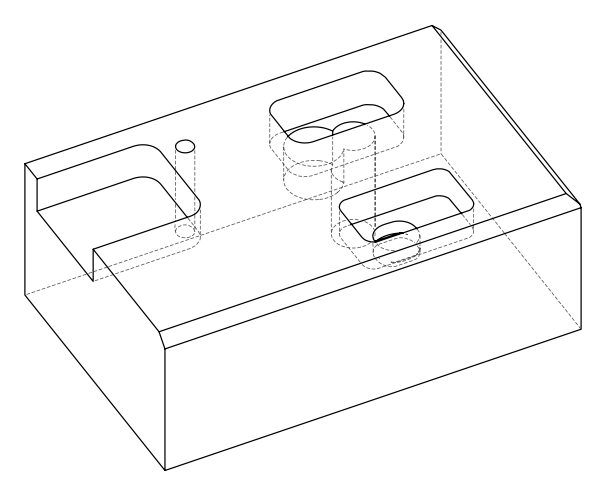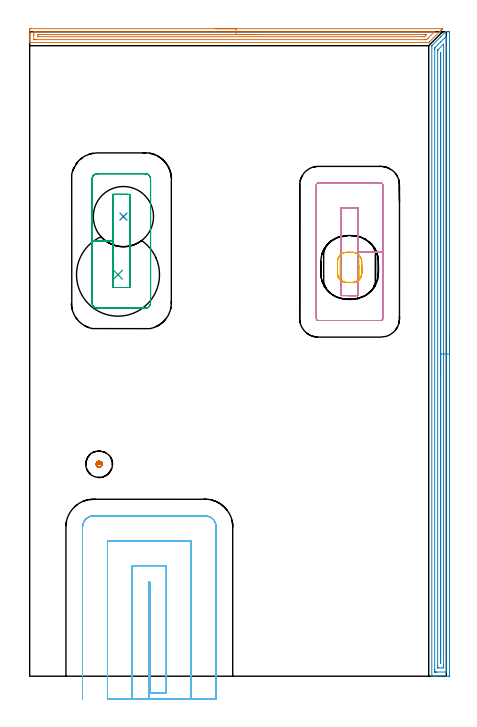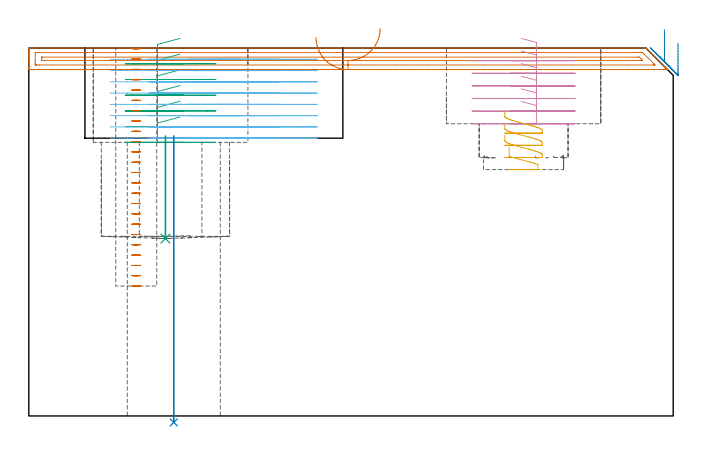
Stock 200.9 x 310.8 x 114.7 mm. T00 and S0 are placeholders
(PLAN: 9 operations, 5 tool changes, 40.1 min)
(1 AREA_MILL | FG_CHAMFER_SURFACE | UGT0205_001 | 4.88 min | 4511 mm3)
(2 AREA_MILL_1 | FG_CHAMFER_SURFACE_1 | UGT0205_001 | 10 min | 11088 mm3)
(3 MILL_RECTANGULAR_POCKET | POCKET_RECTANGULAR_STRAIGHT | UGT0201_136 | Follow Part, ap 5, ae 75% | 4.34 min | 116331 mm3)
(4 MILL_RECTANGULAR_POCKET_1 | POCKET_RECTANGULAR_STRAIGHT_1 | UGT0201_008 | Follow Part, ap 4, ae 75% | 4.37 min | 91791 mm3)
(5 MILL_RECTANGULAR_POCKET_2 | POCKET_RECTANGULAR_STRAIGHT_2 | UGT0201_008 | Follow Part, ap 4, ae 75% | 0.79 min | 10039 mm3)
(6 MILL_SLOT | SLOT_PARTIAL_RECTANGULAR | UGT0201_008 | Follow Part, ap 4, ae 75% | 13.93 min | 190585 mm3)
(7 MILL_BLIND_HOLE_FROM_SOLID_MATERIAL | STEP1POCKET | NXT0201_010 | Spiral | 1.31 min | 9548 mm3)
(8 INDEXABLE_INSERT_DRILL_THROUGH_HOLE_FROM_SOLID | STEP1HOLE | NXT0302_029 | 0.36 min | 56304 mm3)
(9 INDEXABLE_INSERT_DRILL_BLIND_HOLE_FROM_SOLID | STEP1POCKET_1 | NXT0302_035 | 0.14 min | 34601 mm3)
(TOOL UGT0205_001 | Chamfer Mill 20 x 3 x 45 deg. | D20 FL50 Z2)
(TOOL UGT0201_136 | Carbide End Mill 20.0 | D20 FL30 Z4)
(TOOL UGT0201_008 | End Mill 16 mm | D16 FL32 Z4)
(TOOL NXT0201_010 | ENDMILL 10mm [2P460-1000-NA 1630] | D10 FL30 Z6)
(TOOL NXT0302_029 | Index. Insert Drill 29mm [880-D2900L32-05] | D29 PA176 FL145 Z2)
(TOOL NXT0302_035 | Index. Insert Drill 40mm [880-D4000L40-05] | D40 PA176 FL200 Z2)
(OP 1 AREA_MILL)
G17 G21 G94 G90
T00 M6
G54
G17 G0 G90 X89.55 Y312.2 S1061 M3
G43 Z124.7 H0
Z118.
G94 G1 X89.588 Z117.128 F250.
X89.702 Z116.264
X89.891 Z115.412
X90.153 Z114.58
X90.487 Z113.774
X90.89 Z113.
X91.359 Z112.264
X91.89 Z111.572
X92.479 Z110.929
X93.122 Z110.34
X93.814 Z109.808
X94.55 Z109.34
X95.324 Z108.937
X96.13 Z108.603
X96.962 Z108.341
X97.814 Z108.152
X98.678 Z108.038
X99.55 Z108.
X198.982 Y312.199
X199.009 Y312.197
X199.087 Y312.188 Z108.002
X198.953 Y312.052 Z108.145
X198.8 Y311.898 Z108.297
X198.651 Y311.75 Z108.447
X198.508 Y311.607 Z108.591
X198.365 Y311.462 Z108.733
X198.226 Y311.325 Z108.873
X198.062 Y311.161 Z109.037
X197.929 Y311.027 Z109.169
X197.8 Y310.899 Z109.298
X192.68 Y305.78 Z114.42
X192.455 Y305.557 Z114.639
X192.395 Y305.504 Z114.689
X192.267 Y305.5 Z114.7
X0.147
X0.01 Y305.502 Z114.688
X0.004 Y305.597 Z114.595
X0. Y305.699 Z114.5
Y306.673 Z113.526
Y306.971 Z113.228
Y307.544 Z112.652
Y307.83 Z112.367
Y308.415 Z111.782
Y308.701 Z111.496
Y309.285 Z110.909
Y311.606 Z108.591
X0.005 Y311.898 Z108.298
X0.01 Y312.193 Z108.003
X0.286 Y312.197 Z108.001
X0.592 Y312.2 Z108.
X99.55
Y310.786 Z109.414
X194.734 Y310.785 Z109.415
X194.942 Y310.784 Z109.416
X195.193 Y310.781 Z109.419
X195.214 Y310.779 Z109.421
X195.207 Y310.768 Z109.432
X195.035 Y310.588 Z109.612
X194.942 Y310.492 Z109.708
X191.994 Y307.544 Z112.656
X191.687 Y307.24 Z112.96
X191.376 Y306.932 Z113.268
X191.122 Y306.921 Z113.279
X190.484 Y306.916 Z113.284
X190.237 Y306.915 Z113.285
X3.02 Y306.914 Z113.286
X2.375 Y306.916 Z113.284
X2.125 Y306.918 Z113.282
X2.038 Y306.921 Z113.279
X2.009 Y306.928 Z113.272
X2.007 Y306.944 Z113.256
X2.002 Y307.038 Z113.162
X2. Y309.285 Z110.915
Y310.156 Z110.044
X2.001 Y310.522 Z109.678
X2.005 Y310.645 Z109.555
X2.01 Y310.742 Z109.458
X2.021 Y310.779 Z109.421
X2.054 Y310.78 Z109.42
X2.375 Y310.784 Z109.416
X2.623 Y310.785 Z109.415
X3.267 Y310.786 Z109.414
X99.55
Y309.372 Z110.828
X190.484 Y309.371 Z110.829
X191.292 Y309.367 Z110.833
X191.303 Y309.365 Z110.835
X191.324 Y309.335 Z110.865
X191.278 Y309.285 Z110.915
X190.889 Y308.89 Z111.31
X190.484 Y308.483 Z111.717
X190.449 Y308.449 Z111.751
X190.414 Y308.415 Z111.785
X190.364 Y308.37 Z111.83
X190.341 Y308.351 Z111.849
X190.296 Y308.335 Z111.865
X189.681 Y308.329 Z111.871
X4.246
X4.158 Y308.33 Z111.87
X4.071 Y308.333 Z111.867
X4.019 Y308.335 Z111.865
X4.01 Y308.364 Z111.836
X4.006 Y308.415 Z111.785
X4.002 Y308.568 Z111.632
X4.008 Y309.285 Z110.915
X4.01 Y309.357 Z110.843
X4.077 Y309.365 Z110.835
X4.158 Y309.367 Z110.833
X4.962 Y309.371 Z110.829
X5.05 Y309.372 Z110.828
X99.55
X100.422 Z110.867
X101.287 Z110.98
X102.138 Z111.169
X102.97 Z111.432
X103.776 Z111.765
X104.55 Z112.168
X105.286 Z112.637
X105.978 Z113.168
X106.621 Z113.757
X107.21 Z114.401
X107.742 Z115.093
X108.21 Z115.828
X108.613 Z116.602
X108.947 Z117.408
X109.209 Z118.24
X109.398 Z119.092
X109.512 Z119.957
X109.55 Z120.828
G0 Z124.7
M5
M2
(OP 2 AREA_MILL_1)
G17 G21 G94 G90
T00 M6
G54
G17 G0 G90 X202.4 Y165.35 S1061 M3
G43 Z124.7 H0
Z116.2
G94 G1 Y165.312 Z115.328 F250.
Y165.198 Z114.464
Y165.009 Z113.612
Y164.747 Z112.78
Y164.413 Z111.974
Y164.01 Z111.2
Y163.542 Z110.464
Y163.01 Z109.772
Y162.421 Z109.129
Y161.778 Z108.54
Y161.086 Z108.008
Y160.35 Z107.54
Y159.576 Z107.137
Y158.77 Z106.803
Y157.938 Z106.541
Y157.086 Z106.352
Y156.222 Z106.238
Y155.35 Z106.2
Y0.632
X202.398 Y0.302 Z106.201
X202.394 Y0.01 Z106.204
X202.076 Y0. Z106.522
X196.841 Z111.753
X195.456 Z113.14
X195.097 Z113.498
X194.168 Z114.432
X194.033 Y0.001 Z114.559
X193.971 Y0.003 Z114.62
X193.903 Y0.01 Z114.688
X193.9 Y0.185 Z114.7
Y303.808
X193.903 Y303.995 Z114.689
X193.999 Y304.1 Z114.599
X198.18 Y308.28 Z110.42
X200.415 Y310.515 Z108.184
X200.443 Y310.544 Z108.155
X200.5 Y310.602 Z108.095
X200.598 Y310.69 Z107.993
X200.689 Y310.699 Z107.903
X201.127 Y310.7 Z107.473
X201.356 Z107.244
X202.076 Y310.698 Z106.52
X202.391 Y310.696 Z106.205
X202.394 Y310.678 Z106.203
X202.399 Y310.515 Z106.201
X202.4 Y310.349 Z106.2
Y155.35
X200.986 Z107.614
X200.985 Y2.644 Z107.615
X200.984 Y2.42 Z107.616
X200.98 Y2.085 Z107.62
X200.979 Y2.011 Z107.621
X200.877 Y2.006 Z107.723
X200.739 Y2.002 Z107.861
X196.379 Y2. Z112.221
X195.969 Z112.631
X195.505 Y2.002 Z113.095
X195.357 Y2.007 Z113.243
X195.328 Y2.01 Z113.272
X195.321 Y2.061 Z113.279
X195.317 Y2.194 Z113.283
X195.315 Y2.42 Z113.285
X195.314 Y3.092 Z113.286
Y3.315
Y302.019
X195.316 Y302.688 Z113.284
X195.32 Y302.914 Z113.28
X195.321 Y302.951 Z113.279
X195.348 Y302.986 Z113.252
X195.409 Y303.054 Z113.191
X195.503 Y303.152 Z113.097
X198.224 Y305.874 Z110.376
X200.478 Y308.129 Z108.122
X200.63 Y308.28 Z107.97
X200.747 Y308.393 Z107.853
X200.926 Y308.564 Z107.674
X200.979 Y308.604 Z107.621
X200.982 Y308.506 Z107.618
X200.985 Y308.28 Z107.615
Y308.09
X200.986 Y155.35 Z107.614
X199.572 Z109.028
X199.571 Y4.988 Z109.029
X199.568 Y4.209 Z109.032
X199.565 Y4.1 Z109.035
X199.554 Y4.01 Z109.046
X199.459 Y4.008 Z109.141
X198.79 Y4. Z109.81
X197.044 Y4.001 Z111.556
X196.841 Y4.006 Z111.759
X196.775 Y4.01 Z111.825
X196.735 Y4.024 Z111.865
X196.732 Y4.093 Z111.868
X196.73 Y4.209 Z111.87
X196.729 Y4.325 Z111.871
X196.728 Y5.103 Z111.872
X196.729 Y301.241 Z111.871
X196.73 Y301.63 Z111.87
X196.733 Y301.824 Z111.867
X196.735 Y301.917 Z111.865
X196.82 Y302.019 Z111.78
X196.83 Y302.031 Z111.77
X199.48 Y304.68 Z109.12
X199.503 Y304.702 Z109.097
X199.536 Y304.725 Z109.064
X199.565 Y304.734 Z109.035
X199.568 Y304.702 Z109.032
X199.571 Y304.637 Z109.029
X199.572 Y299.169 Z109.028
Y155.35
X198.157 Z110.443
Y6.877
X198.152 Y6.443 Z110.448
X198.149 Y6.343 Z110.451
X198.144 Y6.437 Z110.456
X198.143 Y6.452 Z110.457
Y300.67
X198.145 Y300.683 Z110.455
X198.15 Y300.695 Z110.45
X198.155 Y300.685 Z110.445
X198.157 Y300.671 Z110.443
Y155.35
Y154.478 Z110.481
Y153.614 Z110.595
Y152.762 Z110.783
Y151.93 Z111.046
Y151.124 Z111.38
Y150.35 Z111.782
Y149.614 Z112.251
Y148.922 Z112.782
Y148.279 Z113.372
Y147.69 Z114.015
Y147.158 Z114.707
Y146.69 Z115.443
Y146.287 Z116.216
Y145.953 Z117.022
Y145.691 Z117.854
Y145.502 Z118.706
Y145.388 Z119.571
Y145.35 Z120.443
G0 Z124.7
M5
M2
(OP 3 MILL_RECTANGULAR_POCKET)
G17 G21 G94 G90
T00 M6
G54
G17 G0 G90 X47.133 Y232.3 S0 M3
G43 Z124.7 H0
Z117.7
G94 G1 X40.1 Z115.815 F250.
Y209.85 Z109.8
Y187.4 F500.
X48.3
Y232.3
X40.1
Y209.85
X30.1
Y180.
G3 X32.7 Y177.4 R2.6
G1 X55.7
G3 X58.3 Y180. R2.6
G1 Y239.7
G3 X55.7 Y242.3 R2.6
G1 X32.7
G3 X30.1 Y239.7 R2.6
G1 Y209.85
Y208.85
G0 X47.133 Y232.3 Z112.8
G1 X40.1 Z110.915 F250.
Y209.85 Z104.9
Y187.4 F500.
X48.3
Y232.3
X40.1
Y209.85
X30.1
Y180.
G3 X32.7 Y177.4 R2.6
G1 X55.7
G3 X58.3 Y180. R2.6
G1 Y239.7
G3 X55.7 Y242.3 R2.6
G1 X32.7
G3 X30.1 Y239.7 R2.6
G1 Y209.85
Y208.85
G0 X47.133 Y232.3 Z107.9
G1 X40.1 Z106.015 F250.
Y209.85 Z100.
Y187.4 F500.
X48.3
Y232.3
X40.1
Y209.85
X30.1
Y180.
G3 X32.7 Y177.4 R2.6
G1 X55.7
G3 X58.3 Y180. R2.6
G1 Y239.7
G3 X55.7 Y242.3 R2.6
G1 X32.7
G3 X30.1 Y239.7 R2.6
G1 Y209.85
Y208.85
G0 X47.133 Y232.3 Z103.
G1 X40.1 Z101.115 F250.
Y209.85 Z95.1
Y187.4 F500.
X48.3
Y232.3
X40.1
Y209.85
X30.1
Y180.
G3 X32.7 Y177.4 R2.6
G1 X55.7
G3 X58.3 Y180. R2.6
G1 Y239.7
G3 X55.7 Y242.3 R2.6
G1 X32.7
G3 X30.1 Y239.7 R2.6
G1 Y209.85
Y208.85
G0 X47.133 Y232.3 Z98.1
G1 X40.1 Z96.215 F250.
Y209.85 Z90.2
Y187.4 F500.
X48.3
Y232.3
X40.1
Y209.85
X30.1
Y180.
G3 X32.7 Y177.4 R2.6
G1 X55.7
G3 X58.3 Y180. R2.6
G1 Y239.7
G3 X55.7 Y242.3 R2.6
G1 X32.7
G3 X30.1 Y239.7 R2.6
G1 Y209.85
Y208.85
G0 X47.133 Y232.3 Z93.2
G1 X40.1 Z91.315 F250.
Y209.85 Z85.3
Y187.4 F500.
X48.3
Y232.3
X40.1
Y209.85
X30.1
Y180.
G3 X32.7 Y177.4 R2.6
G1 X55.7
G3 X58.3 Y180. R2.6
G1 Y239.7
G3 X55.7 Y242.3 R2.6
G1 X32.7
G3 X30.1 Y239.7 R2.6
G1 Y209.85
Y208.85
G0 Z124.7
M5
M2
(OP 4 MILL_RECTANGULAR_POCKET_1)
G17 G21 G94 G90
T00 M6
G54
G17 G0 G90 X153.575 Y183.5 S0 M3
G43 Z124.7 H0
Z117.7
G94 G1 X158.3 Z116.434 F250.
Y204.65 Z110.767
Y225.8 F500.
X150.2
Y183.5
X158.3
Y204.65
X170.3
Y236.8
G3 X169.3 Y237.8 R1.
G1 X139.2
G3 X138.2 Y236.8 R1.
G1 Y172.5
G3 X139.2 Y171.5 R1.
G1 X169.3
G3 X170.3 Y172.5 R1.
G1 Y204.65
Y205.65
G0 X153.575 Y183.5 Z113.767
G1 X158.3 Z112.5 F250.
Y204.65 Z106.833
Y225.8 F500.
X150.2
Y183.5
X158.3
Y204.65
X170.3
Y236.8
G3 X169.3 Y237.8 R1.
G1 X139.2
G3 X138.2 Y236.8 R1.
G1 Y172.5
G3 X139.2 Y171.5 R1.
G1 X169.3
G3 X170.3 Y172.5 R1.
G1 Y204.65
Y205.65
G0 X153.575 Y183.5 Z109.833
G1 X158.3 Z108.567 F250.
Y204.65 Z102.9
Y225.8 F500.
X150.2
Y183.5
X158.3
Y204.65
X170.3
Y236.8
G3 X169.3 Y237.8 R1.
G1 X139.2
G3 X138.2 Y236.8 R1.
G1 Y172.5
G3 X139.2 Y171.5 R1.
G1 X169.3
G3 X170.3 Y172.5 R1.
G1 Y204.65
Y205.65
G0 X153.575 Y183.5 Z105.9
G1 X158.3 Z104.634 F250.
Y204.65 Z98.967
Y225.8 F500.
X150.2
Y183.5
X158.3
Y204.65
X170.3
Y236.8
G3 X169.3 Y237.8 R1.
G1 X139.2
G3 X138.2 Y236.8 R1.
G1 Y172.5
G3 X139.2 Y171.5 R1.
G1 X169.3
G3 X170.3 Y172.5 R1.
G1 Y204.65
Y205.65
G0 X153.575 Y183.5 Z101.967
G1 X158.3 Z100.7 F250.
Y204.65 Z95.033
Y225.8 F500.
X150.2
Y183.5
X158.3
Y204.65
X170.3
Y236.8
G3 X169.3 Y237.8 R1.
G1 X139.2
G3 X138.2 Y236.8 R1.
G1 Y172.5
G3 X139.2 Y171.5 R1.
G1 X169.3
G3 X170.3 Y172.5 R1.
G1 Y204.65
Y205.65
G0 X153.575 Y183.5 Z98.033
G1 X158.3 Z96.767 F250.
Y204.65 Z91.1
Y225.8 F500.
X150.2
Y183.5
X158.3
Y204.65
X170.3
Y236.8
G3 X169.3 Y237.8 R1.
G1 X139.2
G3 X138.2 Y236.8 R1.
G1 Y172.5
G3 X139.2 Y171.5 R1.
G1 X169.3
G3 X170.3 Y172.5 R1.
G1 Y204.65
Y205.65
G0 Z124.7
M5
M2
(OP 5 MILL_RECTANGULAR_POCKET_2)
G17 G21 G94 G90
T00 M6
G54
G17 G0 G90 X148.4 Y199.996 S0 M3
G43 Z124.7 H0
Z94.96
G94 G1 Y194.088 Z93.377 F250.
X148.46 Y193.537 Z93.228
X148.587 Y192.998 Z93.08
X148.78 Y192.478 Z92.931
X149.034 Y191.987 Z92.783
X149.348 Y191.53 Z92.635
X149.714 Y191.114 Z92.486
X150.13 Y190.748 Z92.338
X150.587 Y190.434 Z92.189
X151.078 Y190.18 Z92.041
X151.598 Y189.987 Z91.892
X152.137 Y189.86 Z91.744
X152.688 Y189.8 Z91.596
X155.812 Z90.758
X156.363 Y189.86 Z90.61
X156.902 Y189.987 Z90.461
X157.422 Y190.18 Z90.313
X157.913 Y190.434 Z90.165
X158.37 Y190.748 Z90.016
X158.786 Y191.114 Z89.868
X159.152 Y191.53 Z89.719
X159.466 Y191.987 Z89.571
X159.72 Y192.478 Z89.422
X159.913 Y192.998 Z89.274
X160.04 Y193.537 Z89.126
X160.1 Y194.088 Z88.977
Y197.1 Z88.17
Y199.9 F500.
G3 X155.6 Y204.4 R4.5
G1 X152.9
G3 X148.4 Y199.9 R4.5
G1 Y194.3
G3 X152.9 Y189.8 R4.5
G1 X155.6
G3 X160.1 Y194.3 R4.5
G1 Y197.1
Y198.1
G0 X148.4 Y199.996 Z91.17
G1 Y194.088 Z89.587 F250.
X148.46 Y193.537 Z89.438
X148.587 Y192.998 Z89.29
X148.78 Y192.478 Z89.141
X149.034 Y191.987 Z88.993
X149.348 Y191.53 Z88.845
X149.714 Y191.114 Z88.696
X150.13 Y190.748 Z88.548
X150.587 Y190.434 Z88.399
X151.078 Y190.18 Z88.251
X151.598 Y189.987 Z88.102
X152.137 Y189.86 Z87.954
X152.688 Y189.8 Z87.806
X155.812 Z86.968
X156.363 Y189.86 Z86.82
X156.902 Y189.987 Z86.671
X157.422 Y190.18 Z86.523
X157.913 Y190.434 Z86.375
X158.37 Y190.748 Z86.226
X158.786 Y191.114 Z86.078
X159.152 Y191.53 Z85.929
X159.466 Y191.987 Z85.781
X159.72 Y192.478 Z85.632
X159.913 Y192.998 Z85.484
X160.04 Y193.537 Z85.336
X160.1 Y194.088 Z85.187
Y197.1 Z84.38
Y199.9 F500.
G3 X155.6 Y204.4 R4.5
G1 X152.9
G3 X148.4 Y199.9 R4.5
G1 Y194.3
G3 X152.9 Y189.8 R4.5
G1 X155.6
G3 X160.1 Y194.3 R4.5
G1 Y197.1
Y198.1
G0 X148.4 Y199.996 Z87.38
G1 Y194.088 Z85.797 F250.
X148.46 Y193.537 Z85.648
X148.587 Y192.998 Z85.5
X148.78 Y192.478 Z85.351
X149.034 Y191.987 Z85.203
X149.348 Y191.53 Z85.055
X149.714 Y191.114 Z84.906
X150.13 Y190.748 Z84.758
X150.587 Y190.434 Z84.609
X151.078 Y190.18 Z84.461
X151.598 Y189.987 Z84.312
X152.137 Y189.86 Z84.164
X152.688 Y189.8 Z84.016
X155.812 Z83.178
X156.363 Y189.86 Z83.03
X156.902 Y189.987 Z82.881
X157.422 Y190.18 Z82.733
X157.913 Y190.434 Z82.585
X158.37 Y190.748 Z82.436
X158.786 Y191.114 Z82.288
X159.152 Y191.53 Z82.139
X159.466 Y191.987 Z81.991
X159.72 Y192.478 Z81.842
X159.913 Y192.998 Z81.694
X160.04 Y193.537 Z81.546
X160.1 Y194.088 Z81.397
Y197.1 Z80.59
Y199.9 F500.
G3 X155.6 Y204.4 R4.5
G1 X152.9
G3 X148.4 Y199.9 R4.5
G1 Y194.3
G3 X152.9 Y189.8 R4.5
G1 X155.6
G3 X160.1 Y194.3 R4.5
G1 Y197.1
Y198.1
G0 X149.763 Y200.939 Z83.59
G1 Y191.195 Z80.979 F250.
X149.816 Y191.143 Z80.959
X150.22 Y190.797 Z80.817
X150.686 Y190.481 Z80.666
X150.959 Y190.329 Z80.582
X151.239 Y190.208 Z80.5
X152.126 Y189.92 Z80.25
X153.047 Y189.876 Z80.003
X155.453 Y189.878 Z79.359
X156.08 Y189.906 Z79.19
X156.38 Y189.953 Z79.109
X156.676 Y190.018 Z79.028
X157.26 Y190.208 Z78.863
X157.541 Y190.329 Z78.782
X157.814 Y190.481 Z78.698
X158.534 Y190.969 Z78.465
X158.737 Y191.205 Z78.381
Y197.106 Z76.8
Y203.008 F500.
G3 X155.453 Y204.323 R4.467
G1 X153.047 Y204.324
G3 X149.763 Y203.012 R4.515
G1 Y202.888
Y191.195
G3 X151.239 Y190.208 R4.64
G1 X152.126 Y189.92
X153.047 Y189.876
X155.453 Y189.878
G3 X157.814 Y190.481 R4.537
G1 X158.534 Y190.969
X158.737 Y191.205
Y197.106
Y198.106
G0 Z124.7
M5
M2
(OP 6 MILL_SLOT)
G17 G21 G94 G90
T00 M6
G54
G17 G0 G90 X57.5 Y-11. S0 M3
G43 Z124.7 H0
Z111.187
G94 G1 Y-8. F250.
Y45.3 F500.
X57.9
Y-8.
X65.9
Y53.3
X49.5
Y-8.
Y-11. F250.
X77.9
Y-8.
Y65.3 F500.
X37.5
Y-8.
Y-11. F250.
X89.9
Y-8.
Y72. F500.
G3 X84.6 Y77.3 R5.3
G1 X30.8
G3 X25.5 Y72. R5.3
G1 Y-8.
Y-11. F250.
G0 X57.5 Z107.675
G1 Y-8.
Y45.3 F500.
X57.9
Y-8.
X65.9
Y53.3
X49.5
Y-8.
Y-11. F250.
X77.9
Y-8.
Y65.3 F500.
X37.5
Y-8.
Y-11. F250.
X89.9
Y-8.
Y72. F500.
G3 X84.6 Y77.3 R5.3
G1 X30.8
G3 X25.5 Y72. R5.3
G1 Y-8.
Y-11. F250.
G0 X57.5 Z104.162
G1 Y-8.
Y45.3 F500.
X57.9
Y-8.
X65.9
Y53.3
X49.5
Y-8.
Y-11. F250.
X77.9
Y-8.
Y65.3 F500.
X37.5
Y-8.
Y-11. F250.
X89.9
Y-8.
Y72. F500.
G3 X84.6 Y77.3 R5.3
G1 X30.8
G3 X25.5 Y72. R5.3
G1 Y-8.
Y-11. F250.
G0 X57.5 Z100.65
G1 Y-8.
Y45.3 F500.
X57.9
Y-8.
X65.9
Y53.3
X49.5
Y-8.
Y-11. F250.
X77.9
Y-8.
Y65.3 F500.
X37.5
Y-8.
Y-11. F250.
X89.9
Y-8.
Y72. F500.
G3 X84.6 Y77.3 R5.3
G1 X30.8
G3 X25.5 Y72. R5.3
G1 Y-8.
Y-11. F250.
G0 X57.5 Z97.137
G1 Y-8.
Y45.3 F500.
X57.9
Y-8.
X65.9
Y53.3
X49.5
Y-8.
Y-11. F250.
X77.9
Y-8.
Y65.3 F500.
X37.5
Y-8.
Y-11. F250.
X89.9
Y-8.
Y72. F500.
G3 X84.6 Y77.3 R5.3
G1 X30.8
G3 X25.5 Y72. R5.3
G1 Y-8.
Y-11. F250.
G0 X57.5 Z93.625
G1 Y-8.
Y45.3 F500.
X57.9
Y-8.
X65.9
Y53.3
X49.5
Y-8.
Y-11. F250.
X77.9
Y-8.
Y65.3 F500.
X37.5
Y-8.
Y-11. F250.
X89.9
Y-8.
Y72. F500.
G3 X84.6 Y77.3 R5.3
G1 X30.8
G3 X25.5 Y72. R5.3
G1 Y-8.
Y-11. F250.
G0 X57.5 Z90.112
G1 Y-8.
Y45.3 F500.
X57.9
Y-8.
X65.9
Y53.3
X49.5
Y-8.
Y-11. F250.
X77.9
Y-8.
Y65.3 F500.
X37.5
Y-8.
Y-11. F250.
X89.9
Y-8.
Y72. F500.
G3 X84.6 Y77.3 R5.3
G1 X30.8
G3 X25.5 Y72. R5.3
G1 Y-8.
Y-11. F250.
G0 X57.5 Z86.6
G1 Y-8.
Y45.3 F500.
X57.9
Y-8.
X65.9
Y53.3
X49.5
Y-8.
Y-11. F250.
X77.9
Y-8.
Y65.3 F500.
X37.5
Y-8.
Y-11. F250.
X89.9
Y-8.
Y72. F500.
G3 X84.6 Y77.3 R5.3
G1 X30.8
G3 X25.5 Y72. R5.3
G1 Y-8.
Y-11. F250.
G0 Z124.7
M5
M2
(OP 7 MILL_BLIND_HOLE_FROM_SOLID_MATERIAL)
G17 G21 G94 G90
T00 M6
G54
G17 G0 G90 X33.5 Y102.2 S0 M3
G43 Z124.7 H1
Z114.483
G94 G3 X34.134 Y102.966 R0.645 F250.
X33.238 Y103.575 R0.766
X32.125 Y101.938 R1.4
X33.238 Y103.575 R-1.4
X32.681 Y102.756 R0.7
X33.5 Y102.2 R0.7
G0 Z111.267
G3 X34.134 Y102.966 R0.645
X33.238 Y103.575 R0.766
X32.125 Y101.938 R1.4
X33.238 Y103.575 R-1.4
X32.681 Y102.756 R0.7
X33.5 Y102.2 R0.7
G0 Z108.05
G3 X34.134 Y102.966 R0.645
X33.238 Y103.575 R0.766
X32.125 Y101.938 R1.4
X33.238 Y103.575 R-1.4
X32.681 Y102.756 R0.7
X33.5 Y102.2 R0.7
G0 Z104.833
G3 X34.134 Y102.966 R0.645
X33.238 Y103.575 R0.766
X32.125 Y101.938 R1.4
X33.238 Y103.575 R-1.4
X32.681 Y102.756 R0.7
X33.5 Y102.2 R0.7
G0 Z101.617
G3 X34.134 Y102.966 R0.645
X33.238 Y103.575 R0.766
X32.125 Y101.938 R1.4
X33.238 Y103.575 R-1.4
X32.681 Y102.756 R0.7
X33.5 Y102.2 R0.7
G0 Z98.4
G3 X34.134 Y102.966 R0.645
X33.238 Y103.575 R0.766
X32.125 Y101.938 R1.4
X33.238 Y103.575 R-1.4
X32.681 Y102.756 R0.7
X33.5 Y102.2 R0.7
G0 Z95.183
G3 X34.134 Y102.966 R0.645
X33.238 Y103.575 R0.766
X32.125 Y101.938 R1.4
X33.238 Y103.575 R-1.4
X32.681 Y102.756 R0.7
X33.5 Y102.2 R0.7
G0 Z91.967
G3 X34.134 Y102.966 R0.645
X33.238 Y103.575 R0.766
X32.125 Y101.938 R1.4
X33.238 Y103.575 R-1.4
X32.681 Y102.756 R0.7
X33.5 Y102.2 R0.7
G0 Z88.75
G3 X34.134 Y102.966 R0.645
X33.238 Y103.575 R0.766
X32.125 Y101.938 R1.4
X33.238 Y103.575 R-1.4
X32.681 Y102.756 R0.7
X33.5 Y102.2 R0.7
G0 Z85.533
G3 X34.134 Y102.966 R0.645
X33.238 Y103.575 R0.766
X32.125 Y101.938 R1.4
X33.238 Y103.575 R-1.4
X32.681 Y102.756 R0.7
X33.5 Y102.2 R0.7
G0 Z82.317
G3 X34.134 Y102.966 R0.645
X33.238 Y103.575 R0.766
X32.125 Y101.938 R1.4
X33.238 Y103.575 R-1.4
X32.681 Y102.756 R0.7
X33.5 Y102.2 R0.7
G0 Z79.1
G3 X34.134 Y102.966 R0.645
X33.238 Y103.575 R0.766
X32.125 Y101.938 R1.4
X33.238 Y103.575 R-1.4
X32.681 Y102.756 R0.7
X33.5 Y102.2 R0.7
G0 Z75.883
G3 X34.134 Y102.966 R0.645
X33.238 Y103.575 R0.766
X32.125 Y101.938 R1.4
X33.238 Y103.575 R-1.4
X32.681 Y102.756 R0.7
X33.5 Y102.2 R0.7
G0 Z72.667
G3 X34.134 Y102.966 R0.645
X33.238 Y103.575 R0.766
X32.125 Y101.938 R1.4
X33.238 Y103.575 R-1.4
X32.681 Y102.756 R0.7
X33.5 Y102.2 R0.7
G0 Z69.45
G3 X34.134 Y102.966 R0.645
X33.238 Y103.575 R0.766
X32.125 Y101.938 R1.4
X33.238 Y103.575 R-1.4
X32.681 Y102.756 R0.7
X33.5 Y102.2 R0.7
G0 Z66.233
G3 X34.134 Y102.966 R0.645
X33.238 Y103.575 R0.766
X32.125 Y101.938 R1.4
X33.238 Y103.575 R-1.4
X32.681 Y102.756 R0.7
X33.5 Y102.2 R0.7
G0 Z63.017
G3 X34.134 Y102.966 R0.645
X33.238 Y103.575 R0.766
X32.125 Y101.938 R1.4
X33.238 Y103.575 R-1.4
X32.681 Y102.756 R0.7
X33.5 Y102.2 R0.7
G0 Z59.8
G3 X34.134 Y102.966 R0.645
X33.238 Y103.575 R0.766
X32.125 Y101.938 R1.4
X33.238 Y103.575 R-1.4
X32.681 Y102.756 R0.7
X33.5 Y102.2 R0.7
G0 Z56.583
G3 X34.134 Y102.966 R0.645
X33.238 Y103.575 R0.766
X32.125 Y101.938 R1.4
X33.238 Y103.575 R-1.4
X32.681 Y102.756 R0.7
X33.5 Y102.2 R0.7
G0 Z53.367
G3 X34.134 Y102.966 R0.645
X33.238 Y103.575 R0.766
X32.125 Y101.938 R1.4
X33.238 Y103.575 R-1.4
X32.681 Y102.756 R0.7
X33.5 Y102.2 R0.7
G0 Z50.15
G3 X34.134 Y102.966 R0.645
X33.238 Y103.575 R0.766
X32.125 Y101.938 R1.4
X33.238 Y103.575 R-1.4
X32.681 Y102.756 R0.7
X33.5 Y102.2 R0.7
G0 Z46.933
G3 X34.134 Y102.966 R0.645
X33.238 Y103.575 R0.766
X32.125 Y101.938 R1.4
X33.238 Y103.575 R-1.4
X32.681 Y102.756 R0.7
X33.5 Y102.2 R0.7
G0 Z43.717
G3 X34.134 Y102.966 R0.645
X33.238 Y103.575 R0.766
X32.125 Y101.938 R1.4
X33.238 Y103.575 R-1.4
X32.681 Y102.756 R0.7
X33.5 Y102.2 R0.7
G0 Z124.7
Z40.5
G3 X34.134 Y102.966 R0.645
X33.238 Y103.575 R0.766
X32.125 Y101.938 R1.4
X33.238 Y103.575 R-1.4
X32.681 Y102.756 R0.7
X33.5 Y102.2 R0.7
G0 Z124.7
M5
M2
(OP 8 INDEXABLE_INSERT_DRILL_THROUGH_HOLE_FROM_SOLID)
G17 G21 G94 G90
T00 M6
G54
G17 G0 G90 X45.2 Y221.6 S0 M3
G43 Z124.7 H1
G94 G81 G98 Z-2.006 F250. R87.3
G80
M5
M2
(OP 9 INDEXABLE_INSERT_DRILL_BLIND_HOLE_FROM_SOLID)
G17 G21 G94 G90
T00 M6
G54
G17 G0 G90 X42.6 Y193.6 S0 M3
G43 Z124.7 H1
G94 G81 G98 Z55.3 F250. R87.3
G80
M5
M2
